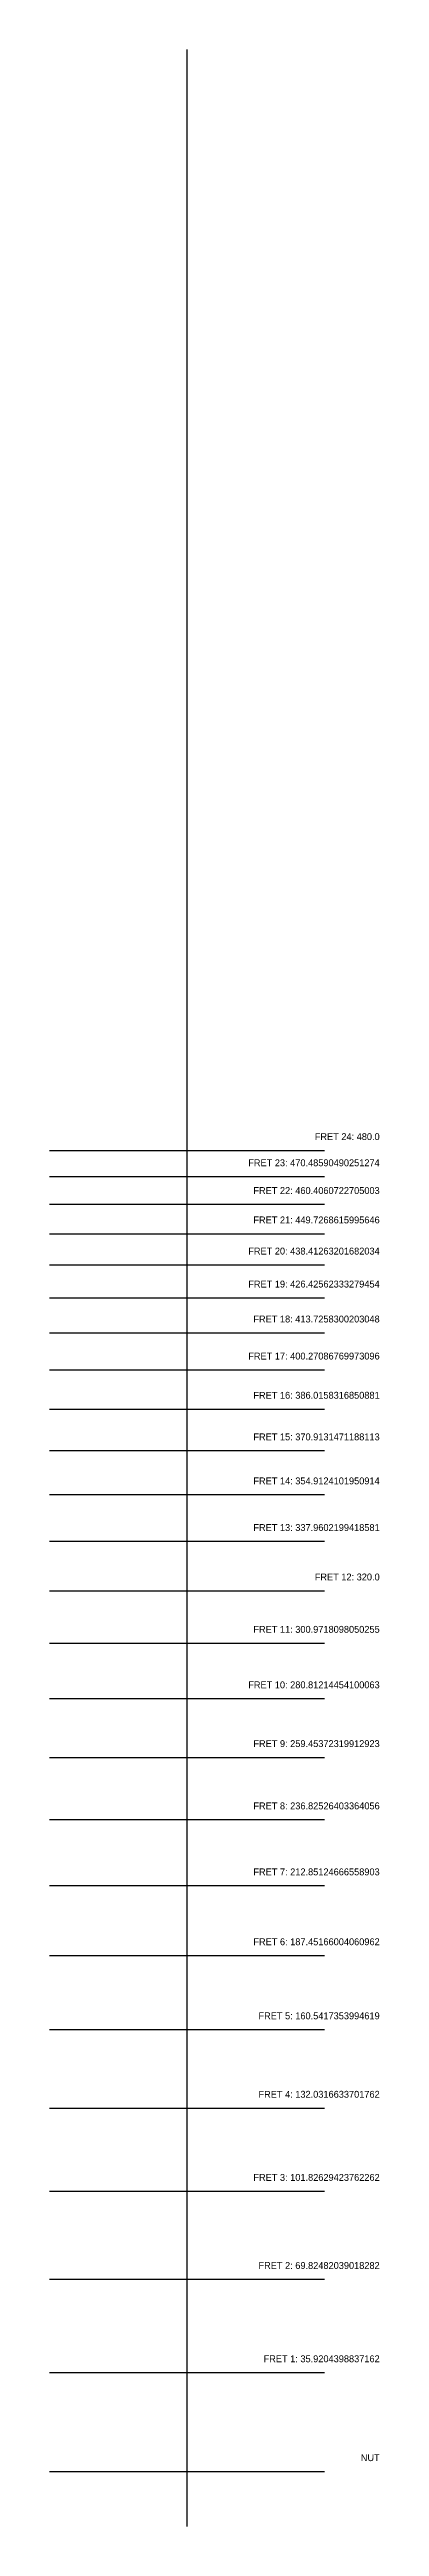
# Model space of a CAD drawing. Header units: millimetres. Extents: x 100 to 220, y 0 to 900.
import ezdxf
from ezdxf.enums import TextEntityAlignment as Align

# ---------------------------------------------------------------- set-up
doc = ezdxf.new("R2010")
doc.units = ezdxf.units.MM

msp = doc.modelspace()

# ---------------------------------------------------------------- linework, layer by layer
for p, q in [((150, 0), (150, 900)), ((100, 500), (200, 500)), ((100, 490.49), (200, 490.49)), ((100, 480.41), (200, 480.41)), ((100, 469.73), (200, 469.73)), ((100, 458.41), (200, 458.41)), ((100, 446.43), (200, 446.43)), ((100, 433.73), (200, 433.73)), ((100, 420.27), (200, 420.27)), ((100, 406.02), (200, 406.02)), ((100, 390.91), (200, 390.91)), ((100, 374.91), (200, 374.91)), ((100, 357.96), (200, 357.96)), ((100, 340), (200, 340)), ((100, 320.97), (200, 320.97)), ((100, 300.81), (200, 300.81)), ((100, 279.45), (200, 279.45)), ((100, 256.83), (200, 256.83)), ((100, 232.85), (200, 232.85)), ((100, 207.45), (200, 207.45)), ((100, 180.54), (200, 180.54)), ((100, 152.03), (200, 152.03)), ((100, 121.83), (200, 121.83)), ((100, 89.82), (200, 89.82)), ((100, 55.92), (200, 55.92)), ((100, 20), (200, 20))]:
    msp.add_line(p, q)

# ---------------------------------------------------------------- texts
for s, p in [('FRET 24: 480.0', (220, 505)), ('FRET 23: 470.48590490251274', (220, 495.49)), ('FRET 22: 460.4060722705003', (220, 485.41)), ('FRET 21: 449.7268615995646', (220, 474.73)), ('FRET 20: 438.41263201682034', (220, 463.41)), ('FRET 19: 426.42562333279454', (220, 451.43)), ('FRET 18: 413.7258300203048', (220, 438.73)), ('FRET 17: 400.27086769973096', (220, 425.27)), ('FRET 16: 386.0158316850881', (220, 411.02)), ('FRET 15: 370.9131471188113', (220, 395.91)), ('FRET 14: 354.9124101950914', (220, 379.91)), ('FRET 13: 337.9602199418581', (220, 362.96)), ('FRET 12: 320.0', (220, 345)), ('FRET 11: 300.9718098050255', (220, 325.97)), ('FRET 10: 280.81214454100063', (220, 305.81)), ('FRET 9: 259.45372319912923', (220, 284.45)), ('FRET 8: 236.82526403364056', (220, 261.83)), ('FRET 7: 212.85124666558903', (220, 237.85)), ('FRET 6: 187.45166004060962', (220, 212.45)), ('FRET 5: 160.5417353994619', (220, 185.54)), ('FRET 4: 132.0316633701762', (220, 157.03)), ('FRET 3: 101.82629423762262', (220, 126.83)), ('FRET 2: 69.82482039018282', (220, 94.82)), ('FRET 1: 35.9204398837162', (220, 60.92)), ('NUT', (220, 25))]:
    msp.add_text(s, height=2.5).set_placement(p, align=Align.MIDDLE_RIGHT)

doc.saveas('drawing.dxf')
